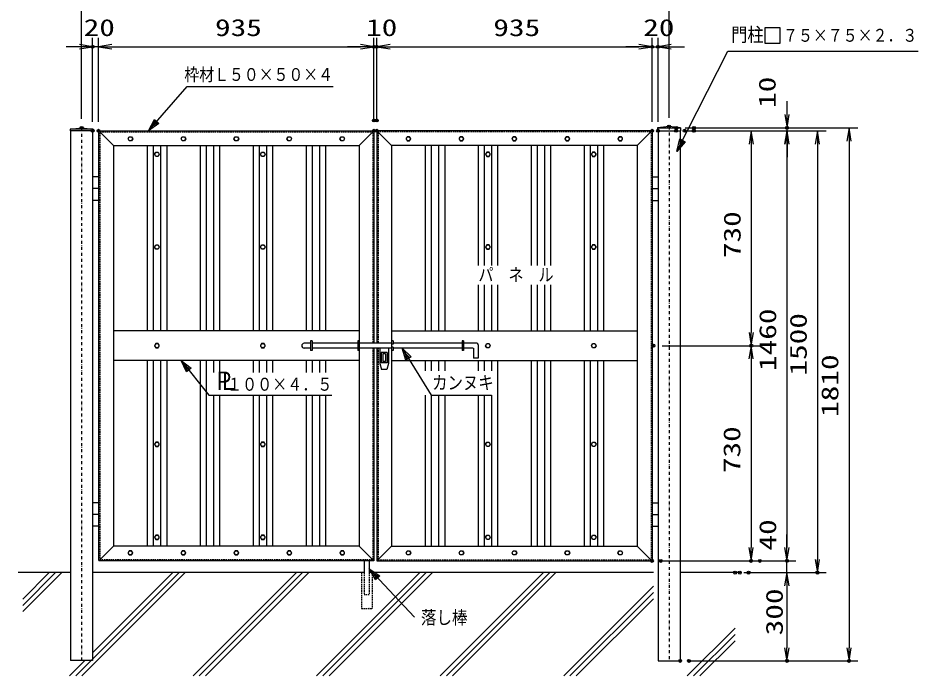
# Model space of a CAD drawing. Units: millimetres, scale not verified. Extents: x -4425 to 4425, y -3150 to 3150.
# Drawn here: x -341 to 2716, y -463 to 1770 of the extents above; entities that cross this region are included whole.
import ezdxf
from ezdxf.enums import TextEntityAlignment as Align

# ---------------------------------------------------------------- set-up
doc = ezdxf.new("R2010")
doc.units = ezdxf.units.MM
doc.header["$LTSCALE"] = 20
doc.header["$PDMODE"] = 32
doc.header["$PDSIZE"] = 10
for name, pattern in [('USER1', [1.01, 0.5, -0.25, 0.01, -0.25]), ('USER2', [0.375, 0.25, -0.125]), ('USER3', [0.26, 0.01, -0.25])]:
    doc.linetypes.add(name, pattern=pattern)
for name, color, linetype, lineweight in [('0-0_1', 7, 'Continuous', 25), ('0-1_2', 7, 'Continuous', 25), ('0-3_0', 1, 'Continuous', 25)]:
    doc.layers.add(name, color=color, linetype=linetype, lineweight=lineweight)
doc.layers.add('0-4_DEFPOINTS', color=7, linetype='Continuous')
doc.styles.add('ＭＳ ゴシック', font='')
doc.styles.get('ＭＳ ゴシック').set_extended_font_data('MS Gothic')

# ---------------------------------------------------------------- blocks, each defined once
blk = doc.blocks.new('DARROWS')
at = {"layer": '0-3_0', "color": 2}
blk.add_line((0, 0), (-19.982, 0), dxfattribs=at)
blk.add_lwpolyline([(-20, -3.333), (0, 0), (-20, 3.333)], dxfattribs=at)

msp = doc.modelspace()

# ---------------------------------------------------------------- linework, layer by layer
at = {"layer": '0-0_1', "color": 4}
for p, q in [((1897.16, 1317.71), (2070.11, 1657.37)), ((2070.11, 1657.37), (2715.96, 1657.37)), ((963.84, 650.13), (1062.57, 490.05)), ((213.27, 608.17), (307.36, 490.05)), ((307.36, 490.05), (725.17, 490.05)), ((1062.57, 490.05), (1268.07, 490.05)), ((-234.53, -112.33), (-324.55, -202.35)), ((-213.33, -112.33), (-324.55, -223.55)), ((-192.14, -112.33), (-324.55, -244.74)), ((206.3, -112.33), (-144.54, -463.16)), ((227.49, -112.33), (-123.34, -463.16)), ((185.1, -112.33), (-87.09, -384.51)), ((604.73, -112.33), (253.9, -463.16)), ((625.92, -112.33), (275.09, -463.16)), ((647.12, -112.33), (296.29, -463.16)), ((1024.35, -112.33), (673.52, -463.16)), ((1045.55, -112.33), (694.72, -463.16)), ((1066.74, -112.33), (715.91, -463.16)), ((852.04, -99.47), (1005.88, -264.04)), ((1443.98, -112.33), (1093.15, -463.16)), ((1465.18, -112.33), (1114.34, -463.16)), ((1486.37, -112.33), (1135.54, -463.16)), ((1817.23, -158.7), (1512.78, -463.16)), ((1817.23, -179.89), (1533.97, -463.16)), ((1817.23, -201.09), (1555.17, -463.16)), ((2094.61, -300.95), (1932.4, -463.16)), ((2094.61, -322.15), (1953.6, -463.16)), ((2094.61, -343.34), (1974.79, -463.16)), ((-113.63, -411.06), (-165.73, -463.16))]:
    msp.add_line(p, q, dxfattribs=at)
at = {"layer": '0-0_1'}
for p, q in [((-163.52, 1392.6), (-163.52, 1387.61)), ((-85.59, 1387.61), (-163.52, 1387.61)), ((-162.02, 1387.61), (-162.02, -411.06)), ((-124.55, 1397.6), (-85.59, 1392.6)), ((-87.09, 1387.61), (-87.09, -411.06)), ((-67.09, 1387.61), (-67.09, -71.36)), ((-66.09, 1387.61), (868.08, 1387.61)), ((-16.13, 1337.65), (-66.09, 1387.61)), ((818.12, 1337.65), (868.08, 1387.61)), ((868.08, 1387.61), (868.08, 666.12)), ((1812.24, 1387.61), (878.07, 1387.61)), ((928.03, 1337.65), (878.07, 1387.61)), ((878.07, 1387.61), (878.07, 666.12)), ((1762.28, 1337.65), (1812.24, 1387.61)), ((1813.24, 1387.61), (1813.24, -71.36)), ((1870.7, 1402.6), (1831.74, 1397.6)), ((1831.74, 1397.6), (1831.74, 1387.61)), ((1831.74, 1387.61), (1909.67, 1387.61)), ((1833.23, 1387.61), (1833.23, -412.06)), ((1908.17, 1387.61), (1908.17, -412.06)), ((1909.67, 1397.6), (1909.67, 1387.61)), ((-16.13, 1337.65), (-16.13, -21.41)), ((-16.13, 1337.65), (818.12, 1337.65)), ((98.06, 1337.65), (98.06, 708.08)), ((118.71, 1337.65), (118.71, 708.08)), ((143.76, 1337.65), (143.76, 708.08)), ((164.41, 1337.65), (164.41, 708.08)), ((277.9, 1337.65), (277.9, 708.08)), ((298.55, 1337.65), (298.55, 708.08)), ((323.6, 1337.65), (323.6, 708.08)), ((344.25, 1337.65), (344.25, 708.08)), ((457.74, 1337.65), (457.74, 708.08)), ((478.39, 1337.65), (478.39, 708.08)), ((503.44, 1337.65), (503.44, 708.08)), ((524.09, 1337.65), (524.09, 708.08)), ((637.58, 1337.65), (637.58, 708.08)), ((658.23, 1337.65), (658.23, 708.08)), ((683.28, 1337.65), (683.28, 708.08)), ((703.93, 1337.65), (703.93, 708.08)), ((1762.28, 1337.65), (928.03, 1337.65)), ((1042.22, 1337.65), (1042.22, 708.08)), ((1062.87, 1337.65), (1062.87, 708.08)), ((1087.92, 1337.65), (1087.92, 708.08)), ((1108.57, 1337.65), (1108.57, 708.08)), ((1222.06, 1337.65), (1222.06, 929.95)), ((1242.71, 1337.65), (1242.71, 929.95)), ((1267.76, 1337.65), (1267.76, 929.95)), ((1288.41, 1337.65), (1288.41, 929.95)), ((1401.9, 1337.65), (1401.9, 929.95)), ((1422.55, 1337.65), (1422.55, 929.95)), ((1447.6, 1337.65), (1447.6, 929.95)), ((1468.25, 1337.65), (1468.25, 929.95)), ((1581.74, 1337.65), (1581.74, 708.08)), ((1602.39, 1337.65), (1602.39, 708.08)), ((1627.44, 1337.65), (1627.44, 708.08)), ((1648.09, 1337.65), (1648.09, 708.08)), ((1762.28, 1337.65), (1762.28, -21.41)), ((-67.09, 1231.04), (-87.09, 1231.04)), ((1813.24, 1231.04), (1833.23, 1231.04)), ((-67.09, 1191.08), (-87.09, 1191.08)), ((1813.24, 1191.08), (1833.23, 1191.08)), ((-67.09, 1151.12), (-87.09, 1151.12)), ((1813.24, 1151.12), (1833.23, 1151.12)), ((1222.06, 864.76), (1222.06, 708.08)), ((1242.71, 864.76), (1242.71, 708.08)), ((1267.76, 864.76), (1267.76, 708.08)), ((1288.41, 864.76), (1288.41, 708.08)), ((1401.9, 864.76), (1401.9, 708.08)), ((1422.55, 864.76), (1422.55, 708.08)), ((1447.6, 864.76), (1447.6, 708.08)), ((1468.25, 864.76), (1468.25, 708.08)), ((818.12, 708.08), (-16.13, 708.08)), ((928.03, 708.08), (1762.28, 708.08)), ((658.27, 674.11), (653.27, 674.11)), ((653.27, 674.11), (653.27, 642.14)), ((658.27, 674.11), (658.27, 642.14)), ((818.12, 674.11), (813.13, 674.11)), ((813.13, 674.11), (813.13, 642.14)), ((933.02, 674.11), (928.03, 674.11)), ((933.02, 674.11), (933.02, 663.12)), ((1167.81, 674.11), (1167.81, 642.14)), ((1172.81, 674.11), (1167.81, 674.11)), ((1172.81, 674.11), (1172.81, 642.14)), ((653.27, 666.12), (631.29, 666.12)), ((653.27, 650.13), (631.29, 650.13)), ((658.27, 642.14), (653.27, 642.14)), ((813.13, 666.12), (658.27, 666.12)), ((813.13, 650.13), (658.27, 650.13)), ((818.12, 642.14), (813.13, 642.14)), ((928.03, 666.12), (818.12, 666.12)), ((928.03, 650.13), (818.12, 650.13)), ((868.08, 650.13), (868.08, -72.36)), ((878.07, 650.13), (878.07, -72.36)), ((888.39, 650.22), (888.39, 597.43)), ((917.7, 650.22), (917.7, 597.43)), ((933.02, 663.12), (928.03, 663.12)), ((933.02, 653.13), (928.03, 653.13)), ((1167.81, 666.12), (933.02, 666.12)), ((1167.81, 650.13), (933.02, 650.13)), ((1172.81, 642.14), (1167.81, 642.14)), ((1217.77, 666.12), (1172.81, 666.12)), ((1205.78, 650.13), (1172.81, 650.13)), ((1206.78, 649.13), (1206.78, 616.16)), ((1222.76, 661.12), (1222.76, 616.16)), ((893.06, 635.14), (893.06, 599.32)), ((913.04, 635.14), (893.06, 635.14)), ((898.05, 630.15), (898.05, 604.32)), ((908.04, 630.15), (898.05, 630.15)), ((1222.76, 616.16), (1206.78, 616.16)), ((818.12, 608.17), (-16.13, 608.17)), ((98.06, 608.17), (98.06, -21.41)), ((118.71, 608.17), (118.71, -21.41)), ((143.76, 608.17), (143.76, -21.41)), ((164.41, 608.17), (164.41, -21.41)), ((277.9, 608.17), (277.9, -21.41)), ((298.55, 608.17), (298.55, -21.41)), ((323.6, 608.17), (323.6, 567.25)), ((344.25, 608.17), (344.25, 567.25)), ((457.74, 608.17), (457.74, 567.25)), ((478.39, 608.17), (478.39, 567.25)), ((503.44, 608.17), (503.44, 567.25)), ((524.09, 608.17), (524.09, 567.25)), ((637.58, 608.17), (637.58, 567.25)), ((658.23, 608.17), (658.23, 567.25)), ((683.28, 608.17), (683.28, 567.25)), ((703.93, 608.17), (703.93, 567.25)), ((888.39, 597.43), (894.18, 576.7)), ((917.7, 597.43), (911.91, 576.7)), ((928.03, 608.17), (1762.28, 608.17)), ((1042.22, 608.17), (1042.22, 573.07)), ((1062.87, 608.17), (1062.87, 573.07)), ((1087.92, 608.17), (1087.92, 573.07)), ((1108.57, 608.17), (1108.57, 573.07)), ((1222.06, 608.17), (1222.06, 573.07)), ((1242.71, 608.17), (1242.71, 573.07)), ((1267.76, 608.17), (1267.76, 573.07)), ((1288.41, 608.17), (1288.41, -21.41)), ((1401.9, 608.17), (1401.9, -21.41)), ((1422.55, 608.17), (1422.55, -21.41)), ((1447.6, 608.17), (1447.6, -21.41)), ((1468.25, 608.17), (1468.25, -21.41)), ((1581.74, 608.17), (1581.74, -21.41)), ((1602.39, 608.17), (1602.39, -21.41)), ((1627.44, 608.17), (1627.44, -21.41)), ((1648.09, 608.17), (1648.09, -21.41)), ((911.91, 576.7), (894.19, 576.7)), ((323.6, 490.05), (323.6, -21.41)), ((344.25, 490.05), (344.25, -21.41)), ((457.74, 490.05), (457.74, -21.41)), ((478.39, 490.05), (478.39, -21.41)), ((503.44, 490.05), (503.44, -21.41)), ((524.09, 490.05), (524.09, -21.41)), ((637.58, 490.05), (637.58, -21.41)), ((658.23, 490.05), (658.23, -21.41)), ((683.28, 490.05), (683.28, -21.41)), ((703.93, 490.05), (703.93, -21.41)), ((1042.22, 490.05), (1042.22, -21.41)), ((1062.87, 490.05), (1062.87, -21.41)), ((1087.92, 490.05), (1087.92, -21.41)), ((1108.57, 490.05), (1108.57, -21.41)), ((1222.06, 490.05), (1222.06, -21.41)), ((1242.71, 490.05), (1242.71, -21.41)), ((1267.76, 490.05), (1267.76, -21.41)), ((-67.09, 125.17), (-87.09, 125.17)), ((1813.24, 125.17), (1833.23, 125.17)), ((-67.09, 85.2), (-87.09, 85.2)), ((1813.24, 85.2), (1833.23, 85.2)), ((-67.09, 45.24), (-87.09, 45.24)), ((1813.24, 45.24), (1833.23, 45.24)), ((818.12, -22.41), (868.08, -72.36)), ((928.03, -22.41), (878.07, -72.36)), ((868.08, -72.36), (-66.09, -72.36)), ((835.63, -72.36), (835.63, -112.33)), ((852.04, -72.36), (852.04, -112.33)), ((878.07, -72.36), (1812.24, -72.36)), ((-162.02, -112.33), (-340.55, -112.33)), ((835.63, -112.33), (-87.09, -112.33)), ((1817.23, -112.33), (852.04, -112.33)), ((2110.61, -112.33), (1908.17, -112.33)), ((-87.09, -411.06), (-162.02, -411.06)), ((1833.23, -412.06), (1908.17, -412.06))]:
    msp.add_line(p, q, dxfattribs=at)
at = {"layer": '0-0_1', "color": 4, "linetype": 'USER1'}
for p, q in [((-124.55, 1397.6), (-124.55, -411.06)), ((1870.7, 1401.6), (1870.7, -412.06))]:
    msp.add_line(p, q, dxfattribs=at)
at = {"layer": '0-0_1', "linetype": 'USER2'}
for p, q in [((-63.09, 1387.61), (-63.09, -71.36)), ((-62.09, 1383.61), (864.08, 1383.61)), ((864.08, 1387.61), (864.08, 666.12)), ((882.07, 1387.61), (882.07, 666.12)), ((1808.24, 1383.61), (882.07, 1383.61)), ((1809.24, 1387.61), (1809.24, -71.36)), ((864.08, 650.13), (864.08, -71.36)), ((882.07, 650.13), (882.07, -71.36)), ((864.08, -68.36), (-62.09, -68.36)), ((882.07, -68.36), (1808.24, -68.36)), ((825.64, -112.33), (825.64, -234.28)), ((835.63, -112.33), (835.63, -187.16)), ((852.04, -112.33), (852.04, -187.16)), ((862.03, -112.33), (862.03, -234.28)), ((852.04, -187.16), (835.63, -187.16))]:
    msp.add_line(p, q, dxfattribs=at)
at = {"layer": '0-0_1', "linetype": 'USER3'}
msp.add_line((862.03, -234.28), (825.64, -234.28), dxfattribs=at)
at = {"layer": '0-0_1', "color": 4}
for points in [[(2195.46, 1685.06), (2247.92, 1685.06), (2247.92, 1737.52), (2195.46, 1737.52)], [(138.29, 1412.32), (102.79, 1387.61), (122.49, 1426.12)], [(1925.55, 1350.35), (1897.16, 1317.71), (1906.86, 1359.87)], [(976.94, 608.91), (963.84, 650.13), (994.8, 619.92)], [(231.21, 568.81), (213.27, 608.17), (247.62, 581.88)], [(873.03, -137.29), (852.04, -99.47), (888.36, -122.96)]]:
    msp.add_lwpolyline(points, close=True, dxfattribs=at)
for points in [[(102.79, 1387.61), (233.64, 1537.47), (729.49, 1537.47)], [(134.34, 1415.77), (116.59, 1403.41), (126.44, 1422.67)], [(1920.88, 1352.73), (1906.68, 1336.41), (1911.53, 1357.49)], [(981.41, 611.66), (974.86, 632.27), (990.33, 617.17)], [(235.31, 572.08), (226.34, 591.76), (243.51, 578.61)], [(876.86, -133.71), (866.36, -114.8), (884.52, -126.54)]]:
    msp.add_lwpolyline(points, dxfattribs=at)
at = {"layer": '0-0_1'}
for points in [[(-85.59, 1392.6), (-163.52, 1392.6), (-124.55, 1397.6)], [(1831.74, 1397.6), (1909.67, 1397.6), (1870.7, 1402.6)], [(818.12, 1337.65), (818.12, 524.24), (818.12, -21.41)], [(928.03, 1337.65), (928.03, 524.24), (928.03, -21.41)], [(933.02, 653.13), (933.02, 642.14), (928.03, 642.14)], [(913.04, 635.14), (913.04, 599.32), (893.06, 599.32)], [(908.04, 630.15), (908.04, 604.32), (898.05, 604.32)], [(818.12, -22.41), (-16.13, -22.41), (-66.09, -72.36)], [(928.03, -22.41), (1762.28, -22.41), (1812.24, -72.36)]]:
    msp.add_lwpolyline(points, dxfattribs=at)
for centre, radius, start, end in [((631.29, 658.12), 7.99, 90, 270), ((1217.77, 661.12), 5, 0, 90)]:
    msp.add_arc(centre, radius, start, end, dxfattribs=at)
at = {"layer": '0-1_2'}
for points in [[(49.31, 1360.63), (45.31, 1353.71), (37.32, 1353.71), (33.32, 1360.63), (37.32, 1367.55), (45.31, 1367.55)], [(229.15, 1360.63), (225.15, 1353.71), (217.16, 1353.71), (213.16, 1360.63), (217.16, 1367.55), (225.15, 1367.55)], [(408.99, 1360.63), (404.99, 1353.71), (397, 1353.71), (393, 1360.63), (397, 1367.55), (404.99, 1367.55)], [(588.83, 1360.63), (584.83, 1353.71), (576.84, 1353.71), (572.84, 1360.63), (576.84, 1367.55), (584.83, 1367.55)], [(768.67, 1360.63), (764.67, 1353.71), (756.68, 1353.71), (752.68, 1360.63), (756.68, 1367.55), (764.67, 1367.55)], [(977.48, 1360.63), (981.48, 1353.71), (989.47, 1353.71), (993.47, 1360.63), (989.47, 1367.55), (981.48, 1367.55)], [(1157.32, 1360.63), (1161.32, 1353.71), (1169.31, 1353.71), (1173.31, 1360.63), (1169.31, 1367.55), (1161.32, 1367.55)], [(1337.16, 1360.63), (1341.16, 1353.71), (1349.15, 1353.71), (1353.15, 1360.63), (1349.15, 1367.55), (1341.16, 1367.55)], [(1517, 1360.63), (1521, 1353.71), (1528.99, 1353.71), (1532.99, 1360.63), (1528.99, 1367.55), (1521, 1367.55)], [(1696.84, 1360.63), (1700.84, 1353.71), (1708.83, 1353.71), (1712.83, 1360.63), (1708.83, 1367.55), (1700.84, 1367.55)], [(139.23, 1307.68), (135.23, 1300.76), (127.24, 1300.76), (123.24, 1307.68), (127.24, 1314.6), (135.23, 1314.6)], [(498.91, 1307.68), (494.91, 1300.76), (486.92, 1300.76), (482.92, 1307.68), (486.92, 1314.6), (494.91, 1314.6)], [(1247.24, 1307.68), (1251.24, 1300.76), (1259.23, 1300.76), (1263.23, 1307.68), (1259.23, 1314.6), (1251.24, 1314.6)], [(1606.92, 1307.68), (1610.92, 1300.76), (1618.91, 1300.76), (1622.91, 1307.68), (1618.91, 1314.6), (1610.92, 1314.6)], [(139.23, 992.96), (135.23, 986.04), (127.24, 986.04), (123.24, 992.96), (127.24, 999.88), (135.23, 999.88)], [(498.91, 992.96), (494.91, 986.04), (486.92, 986.04), (482.92, 992.96), (486.92, 999.88), (494.91, 999.88)], [(1247.24, 992.96), (1251.24, 986.04), (1259.23, 986.04), (1263.23, 992.96), (1259.23, 999.88), (1251.24, 999.88)], [(1606.92, 992.96), (1610.92, 986.04), (1618.91, 986.04), (1622.91, 992.96), (1618.91, 999.88), (1610.92, 999.88)], [(139.23, 658.12), (135.23, 665.04), (127.24, 665.04), (123.24, 658.12), (127.24, 651.2), (135.23, 651.2)], [(498.91, 658.12), (494.91, 665.04), (486.92, 665.04), (482.92, 658.12), (486.92, 651.2), (494.91, 651.2)], [(1247.24, 658.12), (1251.24, 665.04), (1259.23, 665.04), (1263.23, 658.12), (1259.23, 651.2), (1251.24, 651.2)], [(1606.92, 658.12), (1610.92, 665.04), (1618.91, 665.04), (1622.91, 658.12), (1618.91, 651.2), (1610.92, 651.2)], [(139.23, 323.29), (135.23, 330.21), (127.24, 330.21), (123.24, 323.29), (127.24, 316.37), (135.23, 316.37)], [(498.91, 323.29), (494.91, 330.21), (486.92, 330.21), (482.92, 323.29), (486.92, 316.37), (494.91, 316.37)], [(1247.24, 323.29), (1251.24, 330.21), (1259.23, 330.21), (1263.23, 323.29), (1259.23, 316.37), (1251.24, 316.37)], [(1606.92, 323.29), (1610.92, 330.21), (1618.91, 330.21), (1622.91, 323.29), (1618.91, 316.37), (1610.92, 316.37)], [(139.23, 7.57), (135.23, 14.49), (127.24, 14.49), (123.24, 7.57), (127.24, 0.65), (135.23, 0.65)], [(498.91, 7.57), (494.91, 14.49), (486.92, 14.49), (482.92, 7.57), (486.92, 0.65), (494.91, 0.65)], [(1247.24, 7.57), (1251.24, 14.49), (1259.23, 14.49), (1263.23, 7.57), (1259.23, 0.65), (1251.24, 0.65)], [(1606.92, 7.57), (1610.92, 14.49), (1618.91, 14.49), (1622.91, 7.57), (1618.91, 0.65), (1610.92, 0.65)], [(49.31, -45.39), (45.31, -38.46), (37.32, -38.46), (33.32, -45.39), (37.32, -52.31), (45.31, -52.31)], [(229.15, -45.39), (225.15, -38.46), (217.16, -38.46), (213.16, -45.39), (217.16, -52.31), (225.15, -52.31)], [(408.99, -45.39), (404.99, -38.46), (397, -38.46), (393, -45.39), (397, -52.31), (404.99, -52.31)], [(588.83, -45.39), (584.83, -38.46), (576.84, -38.46), (572.84, -45.39), (576.84, -52.31), (584.83, -52.31)], [(768.67, -45.39), (764.67, -38.46), (756.68, -38.46), (752.68, -45.39), (756.68, -52.31), (764.67, -52.31)], [(977.48, -45.39), (981.48, -38.46), (989.47, -38.46), (993.47, -45.39), (989.47, -52.31), (981.48, -52.31)], [(1157.32, -45.39), (1161.32, -38.46), (1169.31, -38.46), (1173.31, -45.39), (1169.31, -52.31), (1161.32, -52.31)], [(1337.16, -45.39), (1341.16, -38.46), (1349.15, -38.46), (1353.15, -45.39), (1349.15, -52.31), (1341.16, -52.31)], [(1517, -45.39), (1521, -38.46), (1528.99, -38.46), (1532.99, -45.39), (1528.99, -52.31), (1521, -52.31)], [(1696.84, -45.39), (1700.84, -38.46), (1708.83, -38.46), (1712.83, -45.39), (1708.83, -52.31), (1700.84, -52.31)]]:
    msp.add_lwpolyline(points, close=True, dxfattribs=at)
for centre in [(41.31, 1360.63), (221.15, 1360.63), (400.99, 1360.63), (580.83, 1360.63), (760.67, 1360.63), (985.47, 1360.63), (1165.31, 1360.63), (1345.15, 1360.63), (1524.99, 1360.63), (1704.83, 1360.63), (131.23, 1307.68), (490.91, 1307.68), (1255.23, 1307.68), (1614.91, 1307.68), (131.23, 992.96), (490.91, 992.96), (1255.23, 992.96), (1614.91, 992.96), (131.23, 658.12), (490.91, 658.12), (1255.23, 658.12), (1614.91, 658.12), (131.23, 323.29), (490.91, 323.29), (1255.23, 323.29), (1614.91, 323.29), (131.23, 7.57), (490.91, 7.57), (1255.23, 7.57), (1614.91, 7.57), (41.31, -45.39), (221.15, -45.39), (400.99, -45.39), (580.83, -45.39), (760.67, -45.39), (985.47, -45.39), (1165.31, -45.39), (1345.15, -45.39), (1524.99, -45.39), (1704.83, -45.39)]:
    msp.add_circle(centre, 6.92, dxfattribs=at)
at = {"layer": '0-3_0'}
for p, q in [((-124.55, 1427.6), (-124.55, 1817.14)), ((1870.7, 1431.6), (1870.7, 1817.14)), ((-87.09, 1417.61), (-87.09, 1702.76)), ((-67.09, 1417.61), (-67.09, 1702.86)), ((-67.09, 1417.61), (-67.09, 1702.76)), ((868.08, 1452.58), (868.08, 1702.86)), ((868.08, 1417.61), (868.08, 1702.86)), ((878.07, 1452.58), (878.07, 1702.86)), ((878.07, 1417.61), (878.07, 1702.76)), ((1813.24, 1417.61), (1813.24, 1702.76)), ((1813.24, 1417.61), (1813.24, 1702.76)), ((1833.23, 1417.61), (1833.23, 1702.76)), ((1923.67, 1387.61), (2179.81, 1387.61)), ((1925.67, 1397.6), (2301.42, 1397.6)), ((1953.67, 1387.61), (2300.63, 1387.61)), ((1983.67, 1387.61), (2404.47, 1387.61)), ((1985.67, 1397.6), (2511.7, 1397.6)), ((1985.67, 1387.61), (2301.42, 1387.61)), ((1847.23, 658.08), (2179.81, 658.08)), ((1847.23, 658.08), (2178.82, 658.08)), ((1842.24, -72.36), (2178.82, -72.36)), ((1872.24, -72.36), (2300.63, -72.36)), ((2208.82, -72.36), (2300.63, -72.36)), ((2124.61, -112.33), (2404.47, -112.33)), ((2140.61, -112.33), (2300.63, -112.33)), ((2170.61, -112.33), (2300.63, -112.33)), ((1938.17, -412.06), (2300.63, -412.06)), ((1968.17, -412.06), (2511.7, -412.06))]:
    msp.add_line(p, q, dxfattribs=at)
at = {"layer": '0-3_0', "color": 2}
for p, q in [((-132.09, 1672.76), (-177.09, 1672.76)), ((-67.09, 1672.76), (-87.09, 1672.76)), ((-22.09, 1672.86), (823.08, 1672.86)), ((-22.09, 1672.76), (22.91, 1672.76)), ((823.08, 1672.86), (778.08, 1672.86)), ((868.08, 1672.86), (878.07, 1672.86)), ((923.07, 1672.86), (968.07, 1672.86)), ((923.07, 1672.76), (1768.24, 1672.76)), ((1768.24, 1672.76), (1723.24, 1672.76)), ((1813.24, 1672.76), (1833.23, 1672.76)), ((1878.23, 1672.76), (1923.23, 1672.76)), ((2271.42, 1442.6), (2271.42, 1487.6)), ((2271.42, 1387.61), (2271.42, 1397.6)), ((2481.7, 1352.6), (2481.7, -367.06)), ((2149.81, 1342.61), (2149.81, 703.08)), ((2270.63, 1342.61), (2270.63, -27.36)), ((2271.42, 1342.61), (2271.42, 1297.61)), ((2374.47, 1342.61), (2374.47, -67.33)), ((2148.82, 613.08), (2148.82, -27.36)), ((2270.63, -27.36), (2270.63, 17.64)), ((2270.63, -112.33), (2270.63, -72.36)), ((2270.63, -157.33), (2270.63, -367.06)), ((2270.63, -157.33), (2270.63, -202.33))]:
    msp.add_line(p, q, dxfattribs=at)
at = {"layer": '0-3_0', "color": 7}
msp.add_line((-85.59, 1392.6), (-85.59, 1387.61), dxfattribs=at)
at = {"layer": '0-3_0', "color": 7, "linetype": 'USER2'}
msp.add_line((825.64, -234.28), (862.03, -234.28), dxfattribs=at)
at = {"layer": '0-4_DEFPOINTS'}
for p in [(-87.09, 1672.76), (868.08, 1672.86), (878.07, 1672.86), (1813.24, 1672.76), (1833.23, 1672.76), (868.08, 1422.58), (878.07, 1422.58), (1870.7, 1401.6), (-124.55, 1397.6), (-87.09, 1387.61), (-67.09, 1387.61), (868.08, 1387.61), (878.07, 1387.61), (1813.24, 1387.61), (1833.23, 1387.61), (1893.67, 1387.61), (1895.67, 1397.6), (1923.67, 1387.61), (1953.67, 1387.61), (1955.67, 1397.6), (1955.67, 1387.61), (2271.42, 1397.6), (1817.23, 658.08), (2149.81, 658.08), (1812.24, -72.36), (1842.24, -72.36), (2148.82, -72.36), (2178.82, -72.36), (2270.63, -72.36), (2094.61, -112.33), (2110.61, -112.33), (2140.61, -112.33), (2374.47, -112.33), (1908.17, -412.06), (1938.17, -412.06), (2270.63, -412.06), (2481.7, -412.06)]:
    msp.add_point(p, dxfattribs=at)

# ---------------------------------------------------------------- block references
at = {"layer": '0-3_0', "xscale": 2.25, "yscale": 2.25}
for p in [(-87.09, 1672.76), (868.08, 1672.86), (868.08, 1672.86), (1813.24, 1672.76), (1813.24, 1672.76)]:
    msp.add_blockref('DARROWS', p, dxfattribs=at)
for p, rotation in [((-67.09, 1672.86), 180), ((-67.09, 1672.76), 180), ((878.07, 1672.86), 180), ((878.07, 1672.76), 180), ((1833.23, 1672.76), 180), ((2271.42, 1397.6), 270), ((2149.81, 1387.61), 90), ((2270.63, 1387.61), 90), ((2271.42, 1387.61), 90), ((2374.47, 1387.61), 90), ((2481.7, 1397.6), 90), ((2149.81, 658.08), 270), ((2148.82, 658.08), 90), ((2148.82, -72.36), 270), ((2270.63, -72.36), 270), ((2270.63, -72.36), 270), ((2374.47, -112.33), 270), ((2270.63, -112.33), 90), ((2270.63, -112.33), 90), ((2270.63, -412.06), 270), ((2481.7, -412.06), 270)]:
    msp.add_blockref('DARROWS', p, dxfattribs=dict(at, rotation=rotation))

# ---------------------------------------------------------------- texts
at = {"layer": '0-0_1', "color": 4, "style": 'ＭＳ ゴシック', "width": 0.85}
for s, height, p in [('門柱', 47.36, (2081.56, 1675.97)), ('７５×７５×２．３', 43.7, (2257.91, 1676.67)), ('枠材Ｌ５０×５０×４', 43.55, (224.53, 1543.84)), ('パ\u3000ネ\u3000ル', 44.01, (1223.16, 863.84)), ('Ｐ', 63.05, (322.28, 488.27)), ('Ｌ', 63.05, (337.27, 488.27)), ('カンヌキ', 45.16, (1065.8, 496.17)), ('１００×４．５', 44.13, (369.24, 491.91)), ('落し棒', 45.42, (1027.82, -300.94))]:
    msp.add_text(s, height=height, dxfattribs=at).set_placement(p, align=Align.BOTTOM_LEFT)
at = {"layer": '0-3_0', "color": 3, "style": 'ＭＳ ゴシック', "width": 1.35}
for s, p in [('20', (-117.59, 1691.65)), ('935', (328.49, 1691.76)), ('10', (841.57, 1691.76)), ('935', (1273.65, 1691.65)), ('20', (1782.74, 1691.65))]:
    msp.add_text(s, height=57.77, dxfattribs=at).set_placement(p, align=Align.BOTTOM_LEFT)
for s, p in [('10', (2249.83, 1465.23)), ('730', (2130.92, 955.34)), ('1460', (2251.74, 572.12)), ('1500', (2355.57, 556.64)), ('1810', (2462.8, 416.27)), ('730', (2129.93, 225.36)), ('40', (2251.74, -37.35)), ('300', (2274.24, -325.19))]:
    msp.add_text(s, height=57.77, rotation=90, dxfattribs=at).set_placement(p, align=Align.BOTTOM_LEFT)

doc.saveas('drawing.dxf')
